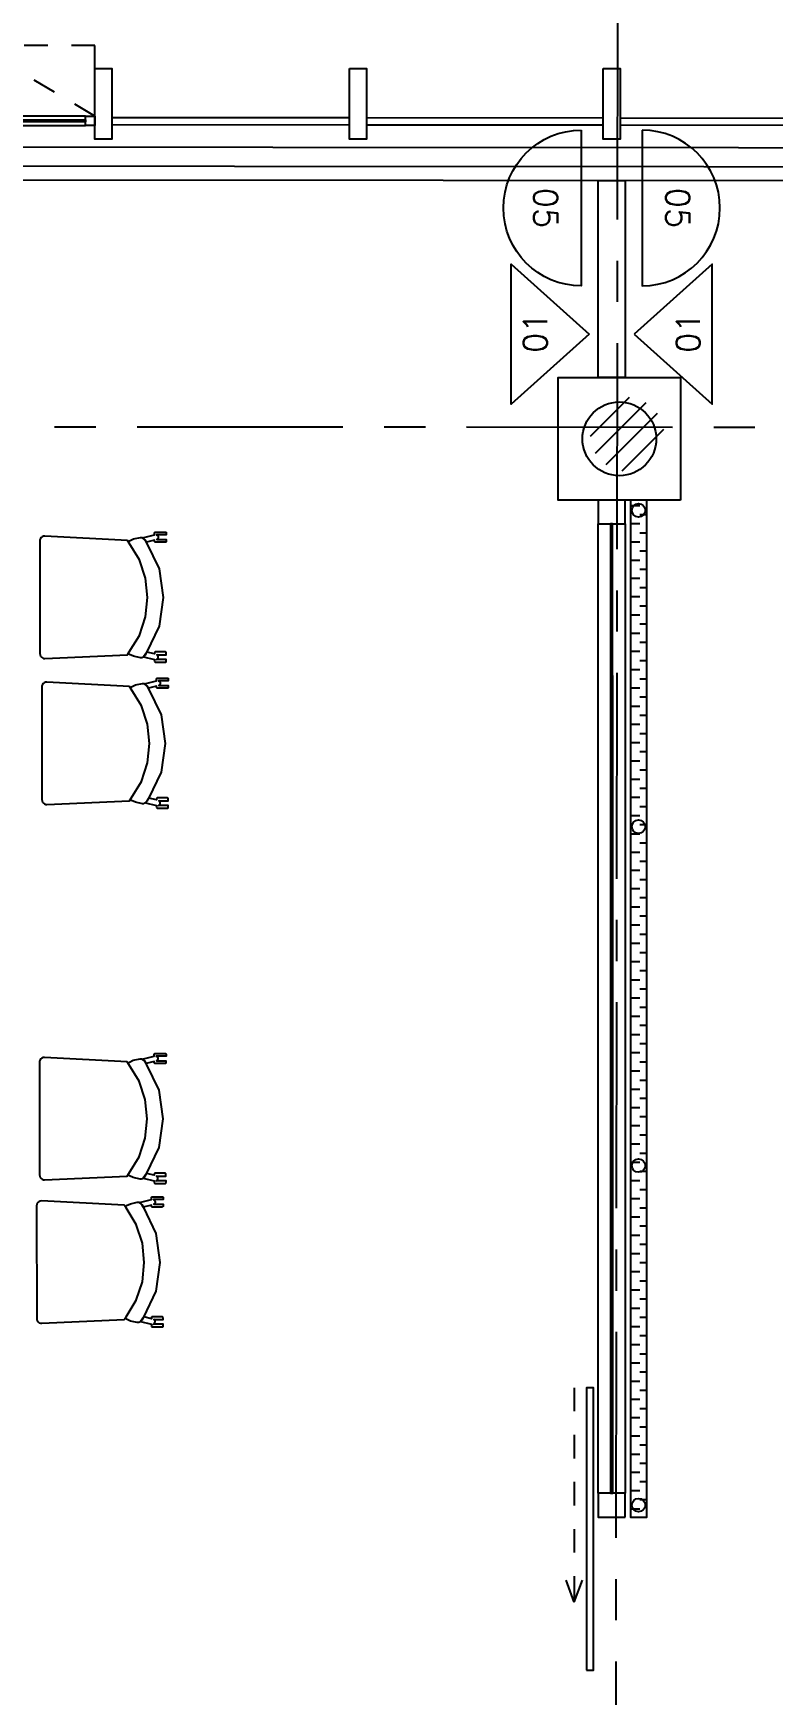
# Model space of a CAD drawing. Extents: x -4 to 325, y -1 to 181.
# Drawn here: x 24.9 to 28.04, y 30.25 to 37.31 of the extents above; entities that cross this region are included whole.
import ezdxf
from ezdxf.enums import TextEntityAlignment as Align

# ---------------------------------------------------------------- set-up
doc = ezdxf.new("R2010")
doc.units = 0
doc.header["$LTSCALE"] = 0.7
doc.header["$MEASUREMENT"] = 0
for name, pattern in [('REC4_A1-00_PLANTA GENERAL$0$X-PP$0$AXA-PP-PB$0$AXA-PP-PB$0$DEMO', [0.2, 0.1, -0.1]), ('REC4_A1-00_PLANTA GENERAL$1$X-BB$0$CENTER', [2, 1.25, -0.25, 0.25, -0.25]), ('REC4_A1-00_PLANTA GENERAL$1$X-BB$0$HIDDEN2', [0.1875, 0.125, -0.0625]), ('X-BB$0$HIDDEN2', [0.1875, 0.125, -0.0625])]:
    doc.linetypes.add(name, pattern=pattern)
doc.layers.get('0').update_dxf_attribs({"linetype": 'CONTINUOUS'})
for name, color, linetype in [('REC4_A1-00_PLANTA GENERAL$0$PP$0$I-FLOR-RAIS', 253, 'CONTINUOUS'), ('REC4_A1-00_PLANTA GENERAL$1$ACABADO INTERIOR', 4, 'CONTINUOUS'), ('REC4_A1-00_PLANTA GENERAL$1$BB$0$A-COLS', 251, 'CONTINUOUS'), ('REC4_A1-00_PLANTA GENERAL$1$BB$0$A-GLAZ', 251, 'CONTINUOUS'), ('REC4_A1-00_PLANTA GENERAL$1$BB$0$A-GRID', 251, 'REC4_A1-00_PLANTA GENERAL$1$X-BB$0$CENTER'), ('REC4_A1-00_PLANTA GENERAL$1$FN$0$I-FURN-FREE', 1, 'CONTINUOUS'), ('REC4_A1-00_PLANTA GENERAL$1$LAMBRINES', 3, 'CONTINUOUS'), ('REC4_A1-00_PLANTA GENERAL$1$PP$0$I-CANCELERIA', 253, 'CONTINUOUS'), ('REC4_A1-00_PLANTA GENERAL$1$PP$0$I-FLOR-CASE', 253, 'CONTINUOUS'), ('REC4_A1-00_PLANTA GENERAL$1$PP$0$I-FLOR-DIMS', 1, 'CONTINUOUS'), ('REC4_A1-00_PLANTA GENERAL$1$PP$0$I-GLAZ', 253, 'CONTINUOUS')]:
    doc.layers.add(name, color=color, linetype=linetype)
doc.styles.add('REC4_A1-00_PLANTA GENERAL$0$X-FN$0$ARIAL', font='arial.ttf')
doc.styles.add('ROMANS', font='romans.shx', dxfattribs={"width": 0.75})

# ---------------------------------------------------------------- blocks, each defined once
blk = doc.blocks.new('REC4_A1-00_PLANTA GENERAL', base_point=(3911.2412, -3265.1096))
at = {"layer": 'REC4_A1-00_PLANTA GENERAL$0$PP$0$I-FLOR-RAIS'}
h = blk.add_hatch(dxfattribs=at)
h.set_pattern_fill('DASH', color=256, scale=0.31)
h.set_pattern_definition([(0, (-0.032593, 0), (0.03875, 0.03875), [0.03875, -0.03875])])
h.paths.add_polyline_path([(27.5065, 35.8437), (27.437, 35.8438), (27.4371, 35.8438), (27.5066, 35.8438)])
h.paths.add_polyline_path([(27.5085, 35.324), (27.4391, 35.324), (27.4391, 31.0031), (27.5085, 31.0031)])
at = {"layer": 'REC4_A1-00_PLANTA GENERAL$1$BB$0$A-GRID'}
h = blk.add_hatch(dxfattribs=at)
h.set_pattern_fill('ANSI31', color=8, scale=0.53)
h.set_pattern_definition([(45, (0.03352, 0.020166), (-0.046845824, 0.046845824), [])])
h.paths.add_polyline_path([(1.5678, 35.8547), (1.2166, 35.8547), (1.2166, 35.4908), (1.5678, 35.4908)])
h.paths.add_polyline_path([(8.0551, 35.8047), (7.7553, 35.8047), (7.7553, 35.5143), (8.0551, 35.5143)])
h.paths.add_polyline_path([(14.5753, 35.809), (14.2754, 35.809), (14.2754, 35.5187), (14.5753, 35.5187)])
h.paths.add_polyline_path([(21.0466, 35.804), (20.7468, 35.804), (20.7468, 35.5137), (21.0466, 35.5137)])
edge = h.paths.add_edge_path()
edge.add_arc((27.4259, 35.604), 0.1568, 0, 360)
h.paths.add_polyline_path([(34.1147, 35.7939), (33.8148, 35.7939), (33.8148, 35.5036), (34.1147, 35.5036)])
h.paths.add_polyline_path([(40.5576, 35.789), (40.2578, 35.789), (40.2578, 35.4986), (40.5576, 35.4986)])
edge = h.paths.add_edge_path()
edge.add_arc((46.9701, 35.6385), 0.2128, 0, 360)
edge = h.paths.add_edge_path()
edge.add_arc((33.9335, 29.5702), 0.1716, 0, 360)
h.paths.add_polyline_path([(1.5768, 29.8317), (1.2256, 29.8317), (1.2256, 29.4678), (1.5768, 29.4678)])
h.paths.add_polyline_path([(8.0508, 29.7868), (7.75, 29.7868), (7.75, 29.4871), (8.0508, 29.4871)])
h.paths.add_polyline_path([(14.3851, 29.7988), (14.2624, 29.7988), (14.2624, 29.4991), (14.3821, 29.4991)])
h.paths.add_polyline_path([(14.5632, 29.7988), (14.3851, 29.7988), (14.3821, 29.4991), (14.5632, 29.4991)])
h.paths.add_polyline_path([(21.1221, 29.5527), (20.7989, 29.5517), (20.7989, 29.3933), (21.1221, 29.3933)])
h.paths.add_polyline_path([(21.1221, 29.8224), (21.0453, 29.8224), (20.7989, 29.8217), (20.7989, 29.5517), (21.1221, 29.5527)])
h.paths.add_polyline_path([(27.542, 29.7729), (27.2913, 29.7729), (27.2913, 29.5231), (27.542, 29.5231)])
h.paths.add_polyline_path([(40.5264, 29.7716), (40.2757, 29.7716), (40.2757, 29.5218), (40.5264, 29.5218)])
h.paths.add_polyline_path([(47.0764, 29.8019), (46.7664, 29.8019), (46.7664, 29.4919), (47.0764, 29.4919)])
h.paths.add_polyline_path([(1.565, 23.8478), (1.2138, 23.8478), (1.2138, 23.4839), (1.565, 23.4839)])
h.paths.add_polyline_path([(7.9956, 23.8084), (7.6948, 23.8084), (7.6948, 23.5086), (7.9956, 23.5086)])
h.paths.add_polyline_path([(14.5958, 23.8058), (14.2249, 23.8067), (14.2249, 23.507), (14.5929, 23.5061)])
h.paths.add_polyline_path([(14.5258, 23.8058), (14.5958, 23.8058), (14.5929, 23.5061), (14.5258, 23.5061)], flags=16)
h.paths.add_polyline_path([(27.5327, 23.7392), (27.282, 23.7392), (27.282, 23.4894), (27.5327, 23.4894)])
edge = h.paths.add_edge_path()
edge.add_arc((33.9155, 23.6003), 0.1566, 0, 360)
h.paths.add_polyline_path([(40.5198, 23.6763), (40.2691, 23.6763), (40.2691, 23.4631), (40.5198, 23.4631)])
h.paths.add_polyline_path([(40.5198, 23.7129), (40.269, 23.7129), (40.269, 23.6763), (40.5198, 23.6763)])
h.paths.add_polyline_path([(47.0605, 23.6763), (46.8098, 23.6763), (46.8098, 23.4498), (47.0605, 23.4498)])
h.paths.add_polyline_path([(47.0605, 23.6997), (46.8098, 23.6997), (46.8098, 23.6763), (47.0605, 23.6763)])
h.paths.add_polyline_path([(1.5458, 17.8473), (1.1946, 17.8473), (1.1946, 17.4834), (1.5458, 17.4834)])
h.paths.add_polyline_path([(8.0633, 17.8071), (7.7625, 17.8071), (7.7625, 17.5074), (8.0633, 17.5074)])
h.paths.add_polyline_path([(14.4343, 17.7919), (14.3217, 17.7919), (14.3217, 17.4921), (14.4285, 17.4921)])
h.paths.add_polyline_path([(14.6226, 17.7919), (14.4343, 17.7919), (14.4285, 17.4921), (14.6226, 17.4921)])
h.paths.add_polyline_path([(27.5235, 17.756), (27.2727, 17.756), (27.2727, 17.5062), (27.5235, 17.5062)])
edge = h.paths.add_edge_path()
edge.add_arc((33.905, 17.5767), 0.1574, 0, 360)
h.paths.add_polyline_path([(40.5132, 17.7384), (40.3113, 17.7384), (40.3113, 17.5259), (40.5132, 17.5259)])
h.paths.add_polyline_path([(40.3113, 17.7384), (40.2625, 17.7384), (40.2625, 17.4886), (40.5132, 17.4886), (40.5132, 17.5259), (40.3113, 17.5259)])
h.paths.add_polyline_path([(47.0683, 17.7542), (46.7674, 17.7542), (46.7674, 17.5259), (47.0683, 17.5259)])
h.paths.add_polyline_path([(47.0683, 17.5259), (46.7674, 17.5259), (46.7674, 17.4544), (47.0683, 17.4544)])
h.paths.add_polyline_path([(1.5739, 11.86), (1.2227, 11.86), (1.2227, 11.4962), (1.5739, 11.4962)])
h.paths.add_polyline_path([(8.0659, 11.8138), (7.765, 11.8138), (7.765, 11.514), (8.0659, 11.514)])
h.paths.add_polyline_path([(14.5258, 11.7988), (14.2249, 11.7988), (14.2249, 11.499), (14.5258, 11.499)])
h.paths.add_polyline_path([(21.0742, 11.6829), (20.7512, 11.6844), (20.7512, 11.4144), (21.0742, 11.4144)])
h.paths.add_polyline_path([(21.0742, 11.7656), (20.7512, 11.7656), (20.7512, 11.6844), (21.0742, 11.6829)])
h.paths.add_polyline_path([(27.5142, 11.7439), (27.2635, 11.7439), (27.2635, 11.4941), (27.5142, 11.4941)])
edge = h.paths.add_edge_path()
edge.add_arc((33.8803, 11.59), 0.1553, 0, 360)
h.paths.add_polyline_path([(40.5065, 11.7154), (40.2558, 11.7154), (40.2558, 11.464), (40.5065, 11.464)])
h.paths.add_polyline_path([(47.0258, 11.6987), (46.775, 11.6987), (46.775, 11.4489), (47.0258, 11.4489)])
h.paths.add_polyline_path([(1.5513, 5.8383), (1.2001, 5.8383), (1.2001, 5.4744), (1.5513, 5.4744)])
h.paths.add_polyline_path([(8.0395, 5.7813), (7.7676, 5.7813), (7.7676, 5.4815), (8.0395, 5.4815)])
h.paths.add_polyline_path([(8.0685, 5.7813), (8.0395, 5.7813), (8.0395, 5.4815), (8.0685, 5.4815)])
h.paths.add_polyline_path([(14.5132, 5.7555), (14.2123, 5.7555), (14.2123, 5.4558), (14.5132, 5.4558)])
h.paths.add_polyline_path([(21.0084, 5.7048), (20.7577, 5.7048), (20.7577, 5.455), (21.0084, 5.455)])
h.paths.add_polyline_path([(27.5299, 5.7035), (27.229, 5.7035), (27.229, 5.4037), (27.5299, 5.4037)])
h.paths.add_polyline_path([(34.0162, 5.6528), (33.7655, 5.6528), (33.7655, 5.403), (34.0162, 5.403)])
h.paths.add_polyline_path([(40.4672, 5.6155), (40.2072, 5.6155), (40.2072, 5.3555), (40.4672, 5.3555)])
edge = h.paths.add_edge_path()
edge.add_arc((46.8827, 5.476), 0.1877, 0, 360)
at = {"layer": 'REC4_A1-00_PLANTA GENERAL$0$PP$0$I-FLOR-RAIS', "linetype": 'REC4_A1-00_PLANTA GENERAL$0$X-PP$0$AXA-PP-PB$0$AXA-PP-PB$0$DEMO'}
for points in [[(27.2001, 31.5527), (27.2001, 30.6422), (27.2416, 30.751)], [(27.2001, 30.6422), (27.1615, 30.7481)]]:
    blk.add_lwpolyline(points, dxfattribs=at)
at = {"layer": 'REC4_A1-00_PLANTA GENERAL$1$ACABADO INTERIOR'}
blk.add_lwpolyline([(9.8095, 36.753), (47.6859, 36.7267)], dxfattribs=at)
at = {"layer": 'REC4_A1-00_PLANTA GENERAL$1$BB$0$A-COLS'}
for points in [[(25.1644, 37.157), (25.236, 37.157), (25.236, 36.8575), (25.1644, 36.8575)], [(26.2464, 37.157), (26.318, 37.157), (26.318, 36.8575), (26.2464, 36.8575)], [(27.3241, 37.157), (27.3957, 37.157), (27.3957, 36.8575), (27.3241, 36.8575)]]:
    blk.add_lwpolyline(points, close=True, dxfattribs=at)
blk.add_circle((27.3923, 35.5839), 0.1568, dxfattribs=at)
at = {"layer": 'REC4_A1-00_PLANTA GENERAL$1$BB$0$A-GLAZ'}
for points in [[(25.236, 36.9494), (26.2464, 36.9484)], [(25.236, 36.9194), (26.2464, 36.9184)], [(26.318, 36.9483), (27.3241, 36.9474)], [(26.318, 36.9183), (27.3241, 36.9174)], [(27.3957, 36.9473), (28.4025, 36.9463)], [(27.3957, 36.9173), (28.4025, 36.9163)], [(10.0989, 36.834), (45.6974, 36.8093)]]:
    blk.add_lwpolyline(points, dxfattribs=at)
at = {"layer": 'REC4_A1-00_PLANTA GENERAL$1$BB$0$A-GRID'}
for points in [[(27.3476, -1.2847), (27.3913, 43.0092)], [(-2.6568, 35.6526), (52.8043, 35.6183)]]:
    blk.add_lwpolyline(points, dxfattribs=at)
at = {"layer": 'REC4_A1-00_PLANTA GENERAL$1$FN$0$I-FURN-FREE'}
for points in [[(25.3024, 35.1523), (24.9513, 35.1705), (24.9458, 35.17), (24.9407, 35.1681), (24.9362, 35.1649), (24.9328, 35.1606), (24.9306, 35.1555), (24.9299, 35.1501), (24.9299, 35.1356), (24.9306, 34.6715), (24.9312, 34.666), (24.9334, 34.6609), (24.9368, 34.6565), (24.9413, 34.6532), (24.9466, 34.6512), (24.9521, 34.6507), (25.3025, 34.6666), (25.3103, 34.6784), (25.3531, 34.749), (25.3792, 34.8273), (25.3875, 34.9094), (25.3792, 34.9916), (25.3531, 35.0699), (25.3103, 35.1405), (25.3025, 35.1523)], [(25.3111, 34.5321), (24.96, 34.5503), (24.9545, 34.5498), (24.9493, 34.5479), (24.9449, 34.5447), (24.9414, 34.5404), (24.9392, 34.5353), (24.9385, 34.5298), (24.9385, 34.5154), (24.9392, 34.0513), (24.9399, 34.0458), (24.942, 34.0406), (24.9455, 34.0362), (24.95, 34.0329), (24.9552, 34.031), (24.9608, 34.0305), (25.3112, 34.0464), (25.3189, 34.0581), (25.3617, 34.1287), (25.3879, 34.2071), (25.3961, 34.2892), (25.3879, 34.3714), (25.3617, 34.4497), (25.3189, 34.5203), (25.3112, 34.5321)], [(25.3724, 34.0337), (25.3664, 34.0337), (25.337, 34.04), (25.3205, 34.0476), (25.3191, 34.0489), (25.318, 34.0506), (25.3175, 34.0525), (25.3174, 34.0545), (25.3179, 34.0564), (25.3189, 34.0581), (25.3617, 34.1287), (25.3879, 34.2071), (25.3961, 34.2892), (25.3879, 34.3714), (25.3617, 34.4497), (25.3189, 34.5203), (25.3179, 34.522), (25.3174, 34.5239), (25.3175, 34.5259), (25.318, 34.5278), (25.3191, 34.5295), (25.3205, 34.5309), (25.337, 34.5384), (25.3664, 34.5447), (25.3724, 34.5447), (25.3796, 34.5404), (25.3856, 34.5344), (25.3927, 34.5224), (25.4457, 34.4112), (25.4627, 34.2892), (25.4457, 34.1672), (25.3927, 34.056), (25.3856, 34.044), (25.3724, 34.0337)], [(25.3799, 34.0382), (25.4265, 34.0265), (25.4265, 34.0187), (25.4267, 34.0177), (25.4271, 34.0168), (25.4277, 34.016), (25.4285, 34.0154), (25.4294, 34.015), (25.4304, 34.0148), (25.4723, 34.0148), (25.4733, 34.015), (25.4743, 34.0154), (25.475, 34.016), (25.4757, 34.0168), (25.476, 34.0177), (25.4762, 34.0187), (25.4762, 34.0266), (25.4351, 34.0266), (25.4378, 34.0282), (25.4399, 34.0304), (25.4414, 34.0331), (25.442, 34.0362), (25.4418, 34.0392), (25.4408, 34.0421), (25.439, 34.0447), (25.4365, 34.0466), (25.4761, 34.0466), (25.4761, 34.0545), (25.476, 34.0555), (25.4756, 34.0564), (25.475, 34.0572), (25.4742, 34.0578), (25.4733, 34.0582), (25.4723, 34.0583), (25.4303, 34.0583), (25.4293, 34.0582), (25.4284, 34.0578), (25.4276, 34.0572), (25.427, 34.0564), (25.4266, 34.0555), (25.4265, 34.0545), (25.4265, 34.0497), (25.3939, 34.0579)], [(25.3625, 32.4393), (25.3566, 32.4393), (25.3271, 32.4456), (25.3107, 32.4531), (25.3093, 32.4545), (25.3082, 32.4562), (25.3076, 32.4581), (25.3076, 32.4601), (25.3081, 32.462), (25.3091, 32.4637), (25.3519, 32.5343), (25.3781, 32.6126), (25.3863, 32.6948), (25.3781, 32.777), (25.3519, 32.8553), (25.3091, 32.9259), (25.3081, 32.9276), (25.3076, 32.9295), (25.3076, 32.9315), (25.3082, 32.9334), (25.3093, 32.9351), (25.3107, 32.9365), (25.3271, 32.944), (25.3566, 32.9503), (25.3625, 32.9503), (25.3698, 32.946), (25.3758, 32.94), (25.3828, 32.928), (25.4359, 32.8168), (25.4529, 32.6948), (25.4359, 32.5728), (25.3828, 32.4616), (25.3758, 32.4496), (25.3625, 32.4393)], [(25.3504, 31.8299), (25.3444, 31.8299), (25.3149, 31.8363), (25.2985, 31.8438), (25.2971, 31.8451), (25.296, 31.8468), (25.2955, 31.8487), (25.2954, 31.8507), (25.2959, 31.8527), (25.2969, 31.8544), (25.3397, 31.925), (25.3659, 32.0033), (25.3741, 32.0855), (25.3659, 32.1676), (25.3397, 32.2459), (25.2969, 32.3166), (25.2959, 32.3183), (25.2954, 32.3202), (25.2955, 32.3222), (25.296, 32.3241), (25.2971, 32.3258), (25.2985, 32.3271), (25.3149, 32.3346), (25.3444, 32.341), (25.3504, 32.341), (25.3576, 32.3366), (25.3636, 32.3307), (25.3706, 32.3187), (25.4237, 32.2075), (25.4407, 32.0855), (25.4237, 31.9635), (25.3706, 31.8523), (25.3636, 31.8402), (25.3504, 31.8299)]]:
    blk.add_lwpolyline(points, dxfattribs=at)
for points in [[(25.3637, 34.6539), (25.3578, 34.6539), (25.3283, 34.6603), (25.3119, 34.6678), (25.3104, 34.6691), (25.3094, 34.6708), (25.3088, 34.6727), (25.3088, 34.6747), (25.3093, 34.6766), (25.3103, 34.6784), (25.3531, 34.749), (25.3792, 34.8273), (25.3875, 34.9094), (25.3792, 34.9916), (25.3531, 35.0699), (25.3103, 35.1405), (25.3093, 35.1423), (25.3088, 35.1442), (25.3088, 35.1462), (25.3094, 35.1481), (25.3104, 35.1498), (25.3119, 35.1511), (25.3283, 35.1586), (25.3578, 35.165), (25.3637, 35.165), (25.371, 35.1606), (25.377, 35.1547), (25.384, 35.1427), (25.437, 35.0315), (25.4541, 34.9094), (25.437, 34.7874), (25.384, 34.6762), (25.377, 34.6642), (25.3637, 34.6539)], [(25.4637, 35.1881), (25.4647, 35.188), (25.4656, 35.1876), (25.4664, 35.187), (25.467, 35.1862), (25.4674, 35.1852), (25.4675, 35.1843), (25.4675, 35.1763), (25.4265, 35.1763), (25.4291, 35.1748), (25.4313, 35.1725), (25.4327, 35.1698), (25.4334, 35.1668), (25.4332, 35.1637), (25.4321, 35.1608), (25.4303, 35.1583), (25.4279, 35.1563), (25.4675, 35.1563), (25.4675, 35.1484), (25.4674, 35.1475), (25.467, 35.1465), (25.4664, 35.1457), (25.4656, 35.1451), (25.4646, 35.1447), (25.4637, 35.1446), (25.4217, 35.1446), (25.4207, 35.1447), (25.4198, 35.1451), (25.419, 35.1457), (25.4184, 35.1465), (25.418, 35.1475), (25.4179, 35.1484), (25.4179, 35.1532), (25.3829, 35.1445), (25.377, 35.1547), (25.3666, 35.1635), (25.4179, 35.1764), (25.4179, 35.1843), (25.418, 35.1852), (25.4184, 35.1862), (25.419, 35.187), (25.4198, 35.1876), (25.4207, 35.188), (25.4217, 35.1881), (25.4637, 35.1881)], [(25.3712, 34.6585), (25.4179, 34.6468), (25.4179, 34.6389), (25.418, 34.6379), (25.4184, 34.637), (25.419, 34.6362), (25.4198, 34.6356), (25.4207, 34.6352), (25.4217, 34.6351), (25.4637, 34.6351), (25.4647, 34.6352), (25.4656, 34.6356), (25.4664, 34.6362), (25.467, 34.637), (25.4674, 34.6379), (25.4675, 34.6389), (25.4675, 34.6469), (25.4265, 34.6469), (25.4291, 34.6484), (25.4313, 34.6506), (25.4327, 34.6534), (25.4334, 34.6564), (25.4332, 34.6595), (25.4321, 34.6624), (25.4303, 34.6649), (25.4279, 34.6668), (25.4675, 34.6668), (25.4675, 34.6747), (25.4674, 34.6757), (25.467, 34.6766), (25.4664, 34.6774), (25.4656, 34.678), (25.4646, 34.6784), (25.4637, 34.6785), (25.4217, 34.6785), (25.4207, 34.6784), (25.4198, 34.678), (25.419, 34.6774), (25.4184, 34.6766), (25.418, 34.6757), (25.4179, 34.6747), (25.4179, 34.6699), (25.3853, 34.6781)], [(25.4723, 34.5678), (25.4733, 34.5677), (25.4743, 34.5673), (25.475, 34.5667), (25.4757, 34.5659), (25.476, 34.565), (25.4762, 34.564), (25.4762, 34.5561), (25.4351, 34.5561), (25.4378, 34.5545), (25.4399, 34.5523), (25.4414, 34.5496), (25.442, 34.5465), (25.4418, 34.5434), (25.4408, 34.5405), (25.439, 34.538), (25.4365, 34.5361), (25.4761, 34.5361), (25.4761, 34.5282), (25.476, 34.5272), (25.4756, 34.5263), (25.475, 34.5255), (25.4742, 34.5249), (25.4733, 34.5245), (25.4723, 34.5244), (25.4303, 34.5244), (25.4293, 34.5245), (25.4284, 34.5249), (25.4276, 34.5255), (25.427, 34.5263), (25.4266, 34.5272), (25.4265, 34.5282), (25.4265, 34.533), (25.3916, 34.5242), (25.3856, 34.5344), (25.3752, 34.5433), (25.4265, 34.5561), (25.4265, 34.564), (25.4267, 34.565), (25.4271, 34.5659), (25.4277, 34.5667), (25.4285, 34.5673), (25.4294, 34.5677), (25.4304, 34.5678), (25.4723, 34.5678)], [(25.4625, 32.9734), (25.4635, 32.9733), (25.4644, 32.9729), (25.4652, 32.9723), (25.4658, 32.9715), (25.4662, 32.9706), (25.4664, 32.9696), (25.4664, 32.9617), (25.4253, 32.9617), (25.428, 32.9601), (25.4301, 32.9579), (25.4316, 32.9551), (25.4322, 32.9521), (25.432, 32.949), (25.4309, 32.9461), (25.4291, 32.9436), (25.4267, 32.9417), (25.4663, 32.9417), (25.4663, 32.9338), (25.4662, 32.9328), (25.4658, 32.9319), (25.4652, 32.9311), (25.4644, 32.9305), (25.4635, 32.9301), (25.4625, 32.93), (25.4205, 32.93), (25.4195, 32.9301), (25.4186, 32.9305), (25.4178, 32.9311), (25.4172, 32.9319), (25.4168, 32.9328), (25.4167, 32.9338), (25.4167, 32.9386), (25.3818, 32.9298), (25.3758, 32.94), (25.3654, 32.9489), (25.4167, 32.9617), (25.4167, 32.9696), (25.4169, 32.9706), (25.4172, 32.9715), (25.4179, 32.9723), (25.4186, 32.9729), (25.4196, 32.9733), (25.4206, 32.9734), (25.4625, 32.9734)], [(25.3012, 32.9377), (24.9501, 32.9558), (24.9447, 32.9554), (24.9395, 32.9535), (24.935, 32.9502), (24.9316, 32.9459), (24.9294, 32.9409), (24.9287, 32.9354), (24.9287, 32.921), (24.9294, 32.4569), (24.9301, 32.4514), (24.9322, 32.4462), (24.9357, 32.4418), (24.9402, 32.4385), (24.9454, 32.4365), (24.9509, 32.436), (25.3013, 32.452), (25.3091, 32.4637), (25.3519, 32.5343), (25.3781, 32.6126), (25.3863, 32.6948), (25.3781, 32.777), (25.3519, 32.8553), (25.3091, 32.9259), (25.3013, 32.9376)], [(25.37, 32.4438), (25.4167, 32.4321), (25.4167, 32.4243), (25.4169, 32.4233), (25.4172, 32.4223), (25.4179, 32.4215), (25.4186, 32.4209), (25.4196, 32.4206), (25.4206, 32.4204), (25.4625, 32.4204), (25.4635, 32.4206), (25.4644, 32.4209), (25.4652, 32.4215), (25.4658, 32.4223), (25.4662, 32.4233), (25.4664, 32.4243), (25.4664, 32.4322), (25.4253, 32.4322), (25.428, 32.4338), (25.4301, 32.436), (25.4316, 32.4387), (25.4322, 32.4417), (25.432, 32.4448), (25.4309, 32.4477), (25.4291, 32.4502), (25.4267, 32.4522), (25.4663, 32.4522), (25.4663, 32.4601), (25.4662, 32.4611), (25.4658, 32.462), (25.4652, 32.4628), (25.4644, 32.4634), (25.4635, 32.4638), (25.4625, 32.4639), (25.4205, 32.4639), (25.4195, 32.4638), (25.4186, 32.4634), (25.4178, 32.4628), (25.4172, 32.462), (25.4168, 32.4611), (25.4167, 32.4601), (25.4167, 32.4553), (25.3841, 32.4634)], [(25.289, 32.3283), (24.938, 32.3465), (24.9325, 32.346), (24.9273, 32.3441), (24.9228, 32.3409), (24.9194, 32.3366), (24.9172, 32.3316), (24.9165, 32.3261), (24.9165, 32.3116), (24.9172, 31.8476), (24.9179, 31.842), (24.92, 31.8369), (24.9235, 31.8325), (24.928, 31.8292), (24.9332, 31.8272), (24.9388, 31.8267), (25.2891, 31.8426), (25.2969, 31.8544), (25.3397, 31.925), (25.3659, 32.0033), (25.3741, 32.0855), (25.3659, 32.1676), (25.3397, 32.2459), (25.2969, 32.3166), (25.2891, 32.3283)], [(25.4503, 32.3641), (25.4513, 32.364), (25.4523, 32.3636), (25.453, 32.363), (25.4537, 32.3622), (25.454, 32.3613), (25.4542, 32.3603), (25.4542, 32.3523), (25.4131, 32.3523), (25.4158, 32.3508), (25.4179, 32.3485), (25.4194, 32.3458), (25.42, 32.3428), (25.4198, 32.3397), (25.4188, 32.3368), (25.417, 32.3343), (25.4145, 32.3324), (25.4541, 32.3324), (25.4541, 32.3245), (25.454, 32.3235), (25.4536, 32.3225), (25.453, 32.3217), (25.4522, 32.3211), (25.4513, 32.3208), (25.4503, 32.3206), (25.4083, 32.3206), (25.4073, 32.3208), (25.4064, 32.3211), (25.4056, 32.3217), (25.405, 32.3225), (25.4046, 32.3235), (25.4045, 32.3245), (25.4045, 32.3292), (25.3696, 32.3205), (25.3636, 32.3307), (25.3532, 32.3395), (25.4045, 32.3524), (25.4045, 32.3603), (25.4047, 32.3613), (25.4051, 32.3622), (25.4057, 32.363), (25.4065, 32.3636), (25.4074, 32.364), (25.4084, 32.3641), (25.4503, 32.3641)], [(25.3578, 31.8345), (25.4045, 31.8228), (25.4045, 31.8149), (25.4047, 31.8139), (25.4051, 31.813), (25.4057, 31.8122), (25.4065, 31.8116), (25.4074, 31.8112), (25.4084, 31.8111), (25.4503, 31.8111), (25.4513, 31.8112), (25.4523, 31.8116), (25.453, 31.8122), (25.4537, 31.813), (25.454, 31.8139), (25.4542, 31.8149), (25.4542, 31.8229), (25.4131, 31.8229), (25.4158, 31.8244), (25.4179, 31.8267), (25.4194, 31.8294), (25.42, 31.8324), (25.4198, 31.8355), (25.4188, 31.8384), (25.417, 31.8409), (25.4145, 31.8428), (25.4541, 31.8428), (25.4541, 31.8507), (25.454, 31.8517), (25.4536, 31.8526), (25.453, 31.8534), (25.4522, 31.854), (25.4513, 31.8544), (25.4503, 31.8546), (25.4083, 31.8546), (25.4073, 31.8544), (25.4064, 31.854), (25.4056, 31.8534), (25.405, 31.8526), (25.4046, 31.8517), (25.4045, 31.8507), (25.4045, 31.8459), (25.3719, 31.8541)]]:
    blk.add_lwpolyline(points, close=True, dxfattribs=at)
for centre in [(25.3154, 34.72), (25.324, 34.0998), (25.3142, 32.5054), (25.302, 31.8961)]:
    blk.add_arc(centre, 0.0831, 312.19491, 317.8072, dxfattribs=at)
at = {"layer": 'REC4_A1-00_PLANTA GENERAL$1$LAMBRINES'}
blk.add_lwpolyline([(47.686, 36.6742), (9.8098, 36.6863)], dxfattribs=at)
blk.add_lwpolyline([(27.6527, 35.324), (27.132, 35.324), (27.132, 35.8438), (27.6527, 35.8438)], close=True, dxfattribs=at)
at = {"layer": 'REC4_A1-00_PLANTA GENERAL$1$PP$0$I-CANCELERIA'}
for points in [[(24.1935, 36.9145), (25.1244, 36.9145), (25.1244, 36.9545), (24.1935, 36.9545)], [(25.1244, 36.9545), (25.1644, 36.9545), (25.1644, 36.9145), (25.1244, 36.9145)], [(27.4171, 36.6807), (27.4169, 35.8438), (27.3026, 35.8438), (27.3028, 36.6807)], [(27.4169, 35.2224), (27.4169, 35.324), (27.3026, 35.324), (27.3026, 35.2224)], [(27.4169, 35.2224), (27.4168, 31.1048), (27.3025, 31.1048), (27.3026, 35.2224)], [(27.4168, 31.0032), (27.4168, 31.1048), (27.3025, 31.1048), (27.3025, 31.0032)]]:
    blk.add_lwpolyline(points, close=True, dxfattribs=at)
at = {"layer": 'REC4_A1-00_PLANTA GENERAL$1$PP$0$I-FLOR-CASE'}
blk.add_lwpolyline([(27.4391, 35.324), (27.4391, 31.0031), (27.5085, 31.0031), (27.5085, 35.324)], close=True, dxfattribs=at)
for centre in [(27.4739, 35.28), (27.4739, 33.9365), (27.4739, 32.4965), (27.4738, 31.0542)]:
    blk.add_circle(centre, 0.0285, dxfattribs=at)
at = {"layer": 'REC4_A1-00_PLANTA GENERAL$1$PP$0$I-FLOR-DIMS', "linetype": 'REC4_A1-00_PLANTA GENERAL$1$X-BB$0$HIDDEN2'}
blk.add_line((25.1644, 36.9545), (24.6589, 37.2545), dxfattribs=at)
blk.add_lwpolyline([(25.1644, 36.9545), (25.1644, 37.2545), (24.1535, 37.2545), (24.1535, 36.9545)], dxfattribs=at)
at = {"layer": 'REC4_A1-00_PLANTA GENERAL$1$PP$0$I-GLAZ'}
for points in [[(25.1244, 36.939), (25.1244, 36.93), (24.1935, 36.93), (24.1935, 36.939)], [(27.3553, 33.9362), (27.3643, 33.9362), (27.3637, 35.2224), (27.3547, 35.2224)], [(27.3553, 32.4962), (27.3643, 32.4962), (27.3643, 33.9362), (27.3553, 33.9362)], [(27.3551, 31.1048), (27.3641, 31.1048), (27.3643, 32.4962), (27.3553, 32.4962)], [(27.2525, 30.3527), (27.2825, 30.3527), (27.2825, 31.5527), (27.2525, 31.5527)]]:
    blk.add_lwpolyline(points, close=True, dxfattribs=at)
at = {"layer": 'REC4_A1-00_PLANTA GENERAL$1$FN$0$I-FURN-FREE', "style": 'REC4_A1-00_PLANTA GENERAL$0$X-FN$0$ARIAL', "text_generation_flag": 4}
for tag, p, height in [('ITEXT', (44.0612, 35.3807), 0.0358), ('CAPQT', (44.1235, 34.7232), 0.00704), ('CAPMC', (44.1235, 34.7232), 0.00704), ('CAPMG', (44.1235, 34.7232), 0.00704), ('STYLE', (44.1235, 34.7232), 0.0572), ('STYLE', (44.1235, 34.7232), 0.0572), ('CAPPN', (44.1235, 34.7232), 0.0715), ('L3', (44.1235, 34.7232), 0.0715), ('L1', (44.1235, 34.7232), 0.0715), ('L2', (44.1235, 34.7232), 0.0715)]:
    blk.add_attdef(tag, p, '', height=height, dxfattribs=at)
for tag, p, height, rotation in [('ITEXT', (42.9913, 35.0599), 0.0358, 30), ('ITEXT', (45.1482, 35.1235), 0.0358, 330), ('CAPPN', (43.374, 34.5216), 0.0715, 30), ('STYLE', (43.374, 34.5216), 0.0572, 30), ('STYLE', (43.374, 34.5216), 0.0572, 30), ('CAPMG', (43.374, 34.5216), 0.00704, 30), ('CAPMC', (43.374, 34.5216), 0.00704, 30), ('CAPQT', (43.374, 34.5216), 0.00704, 30), ('L1', (43.374, 34.5216), 0.0715, 30), ('L2', (43.374, 34.5216), 0.0715, 30), ('L3', (43.374, 34.5216), 0.0715, 30), ('L1', (44.8734, 34.523), 0.0715, 330), ('L3', (44.8734, 34.523), 0.0715, 330), ('L2', (44.8734, 34.523), 0.0715, 330), ('STYLE', (44.8734, 34.523), 0.0572, 330), ('STYLE', (44.8734, 34.523), 0.0572, 330), ('CAPMC', (44.8734, 34.523), 0.00704, 330), ('CAPMG', (44.8734, 34.523), 0.00704, 330), ('CAPQT', (44.8734, 34.523), 0.00704, 330), ('CAPPN', (44.8734, 34.523), 0.0715, 330), ('ITEXT', (42.2251, 34.2472), 0.0358, 60), ('ITEXT', (45.9609, 34.3573), 0.0358, 300), ('CAPPN', (42.8256, 33.9723), 0.0715, 60), ('STYLE', (42.8256, 33.9723), 0.0572, 60), ('STYLE', (42.8256, 33.9723), 0.0572, 60), ('L1', (42.8256, 33.9723), 0.0715, 60), ('L2', (42.8256, 33.9723), 0.0715, 60), ('L3', (42.8256, 33.9723), 0.0715, 60), ('CAPMG', (42.8256, 33.9723), 0.00704, 60), ('CAPMC', (42.8256, 33.9723), 0.00704, 60), ('CAPQT', (42.8256, 33.9723), 0.00704, 60), ('L1', (45.4227, 33.9746), 0.0715, 300), ('L3', (45.4227, 33.9746), 0.0715, 300), ('L2', (45.4227, 33.9746), 0.0715, 300), ('CAPPN', (45.4227, 33.9746), 0.0715, 300), ('STYLE', (45.4227, 33.9746), 0.0572, 300), ('STYLE', (45.4227, 33.9746), 0.0572, 300), ('CAPMC', (45.4227, 33.9746), 0.00704, 300), ('CAPMG', (45.4227, 33.9746), 0.00704, 300), ('CAPQT', (45.4227, 33.9746), 0.00704, 300), ('CAPPN', (42.6254, 33.2225), 0.0715, 90), ('STYLE', (42.6254, 33.2225), 0.0572, 90), ('STYLE', (42.6254, 33.2225), 0.0572, 90), ('L3', (42.6254, 33.2225), 0.0715, 90), ('L1', (42.6254, 33.2225), 0.0715, 90), ('L2', (42.6254, 33.2225), 0.0715, 90), ('ITEXT', (41.9679, 33.1602), 0.0358, 90), ('CAPQT', (42.6254, 33.2225), 0.00704, 90), ('CAPMG', (42.6254, 33.2225), 0.00704, 90), ('CAPMC', (42.6254, 33.2225), 0.00704, 90), ('ITEXT', (46.2817, 33.2874), 0.0358, 270), ('CAPPN', (45.6242, 33.2251), 0.0715, 270), ('L3', (45.6242, 33.2251), 0.0715, 270), ('L2', (45.6242, 33.2251), 0.0715, 270), ('L1', (45.6242, 33.2251), 0.0715, 270), ('STYLE', (45.6242, 33.2251), 0.0572, 270), ('STYLE', (45.6242, 33.2251), 0.0572, 270), ('CAPMC', (45.6242, 33.2251), 0.00704, 270), ('CAPMG', (45.6242, 33.2251), 0.00704, 270), ('CAPQT', (45.6242, 33.2251), 0.00704, 270), ('CAPPN', (42.8269, 32.4729), 0.0715, 120), ('STYLE', (42.8269, 32.4729), 0.0572, 120), ('STYLE', (42.8269, 32.4729), 0.0572, 120), ('L1', (42.8269, 32.4729), 0.0715, 120), ('L2', (42.8269, 32.4729), 0.0715, 120), ('L3', (42.8269, 32.4729), 0.0715, 120), ('CAPMG', (42.8269, 32.4729), 0.00704, 120), ('CAPMC', (42.8269, 32.4729), 0.00704, 120), ('CAPQT', (42.8269, 32.4729), 0.00704, 120), ('CAPPN', (45.424, 32.4752), 0.0715, 240), ('STYLE', (45.424, 32.4752), 0.0572, 240), ('STYLE', (45.424, 32.4752), 0.0572, 240), ('L2', (45.424, 32.4752), 0.0715, 240), ('L3', (45.424, 32.4752), 0.0715, 240), ('L1', (45.424, 32.4752), 0.0715, 240), ('CAPMG', (45.424, 32.4752), 0.00704, 240), ('CAPQT', (45.424, 32.4752), 0.00704, 240), ('CAPMC', (45.424, 32.4752), 0.00704, 240), ('ITEXT', (42.2887, 32.0903), 0.0358, 120), ('ITEXT', (46.0245, 32.2004), 0.0358, 240), ('CAPPN', (43.3762, 31.9246), 0.0715, 150), ('STYLE', (43.3762, 31.9246), 0.0572, 150), ('STYLE', (43.3762, 31.9246), 0.0572, 150), ('L1', (43.3762, 31.9246), 0.0715, 150), ('L2', (43.3762, 31.9246), 0.0715, 150), ('L3', (43.3762, 31.9246), 0.0715, 150), ('CAPPN', (44.8757, 31.9259), 0.0715, 210), ('L2', (44.8757, 31.9259), 0.0715, 210), ('L3', (44.8757, 31.9259), 0.0715, 210), ('L1', (44.8757, 31.9259), 0.0715, 210), ('CAPMG', (43.3762, 31.9246), 0.00704, 150), ('CAPMC', (43.3762, 31.9246), 0.00704, 150), ('CAPQT', (43.3762, 31.9246), 0.00704, 150), ('STYLE', (44.8757, 31.9259), 0.0572, 210), ('STYLE', (44.8757, 31.9259), 0.0572, 210), ('CAPMG', (44.8757, 31.9259), 0.00704, 210), ('CAPMC', (44.8757, 31.9259), 0.00704, 210), ('CAPQT', (44.8757, 31.9259), 0.00704, 210), ('CAPPN', (44.1261, 31.7244), 0.0715, 180), ('STYLE', (44.1261, 31.7244), 0.0572, 180), ('STYLE', (44.1261, 31.7244), 0.0572, 180), ('L3', (44.1261, 31.7244), 0.0715, 180), ('L1', (44.1261, 31.7244), 0.0715, 180), ('L2', (44.1261, 31.7244), 0.0715, 180), ('CAPMG', (44.1261, 31.7244), 0.00704, 180), ('CAPMC', (44.1261, 31.7244), 0.00704, 180), ('CAPQT', (44.1261, 31.7244), 0.00704, 180), ('ITEXT', (43.1014, 31.3241), 0.0358, 150), ('ITEXT', (45.2583, 31.3876), 0.0358, 210), ('ITEXT', (44.1884, 31.0669), 0.0358, 180)]:
    blk.add_attdef(tag, p, '', height=height, rotation=rotation, dxfattribs=at)
for tag, p, height, width in [('ITEXT', (44.1112, 34.7804), 0.0286, 0.75), ('PSUT1', (44.1235, 34.7232), 0.0572, 0.65), ('PSUT2', (44.1235, 34.7232), 0.0572, 0.65), ('PSUT3', (44.1235, 34.7232), 0.0572, 0.65)]:
    blk.add_attdef(tag, p, '', height=height, dxfattribs=dict(at, width=width))
for tag, p, height, rotation, width in [('ITEXT', (43.3348, 34.565), 0.0286, 30, 0.75), ('PSUT1', (43.374, 34.5216), 0.0572, 30, 0.65), ('PSUT2', (43.374, 34.5216), 0.0572, 30, 0.65), ('PSUT3', (43.374, 34.5216), 0.0572, 30, 0.65), ('PSUT1', (44.8734, 34.523), 0.0572, 330, 0.65), ('PSUT2', (44.8734, 34.523), 0.0572, 330, 0.65), ('PSUT3', (44.8734, 34.523), 0.0572, 330, 0.65), ('ITEXT', (44.8914, 34.5786), 0.0286, 330, 0.75), ('PSUT1', (42.8256, 33.9723), 0.0572, 60, 0.65), ('PSUT2', (42.8256, 33.9723), 0.0572, 60, 0.65), ('PSUT3', (42.8256, 33.9723), 0.0572, 60, 0.65), ('ITEXT', (42.77, 33.9903), 0.0286, 60, 0.75), ('PSUT1', (45.4227, 33.9746), 0.0572, 300, 0.65), ('PSUT2', (45.4227, 33.9746), 0.0572, 300, 0.65), ('PSUT3', (45.4227, 33.9746), 0.0572, 300, 0.65), ('ITEXT', (45.4661, 34.0138), 0.0286, 300, 0.75), ('PSUT3', (42.6254, 33.2225), 0.0572, 90, 0.65), ('PSUT1', (42.6254, 33.2225), 0.0572, 90, 0.65), ('PSUT2', (42.6254, 33.2225), 0.0572, 90, 0.65), ('ITEXT', (42.5682, 33.2102), 0.0286, 90, 0.75), ('PSUT1', (45.6242, 33.2251), 0.0572, 270, 0.65), ('PSUT2', (45.6242, 33.2251), 0.0572, 270, 0.65), ('PSUT3', (45.6242, 33.2251), 0.0572, 270, 0.65), ('ITEXT', (45.6814, 33.2373), 0.0286, 270, 0.75), ('PSUT2', (42.8269, 32.4729), 0.0572, 120, 0.65), ('PSUT1', (42.8269, 32.4729), 0.0572, 120, 0.65), ('PSUT3', (42.8269, 32.4729), 0.0572, 120, 0.65), ('ITEXT', (42.7835, 32.4337), 0.0286, 120, 0.75), ('PSUT2', (45.424, 32.4752), 0.0572, 240, 0.65), ('PSUT3', (45.424, 32.4752), 0.0572, 240, 0.65), ('PSUT1', (45.424, 32.4752), 0.0572, 240, 0.65), ('ITEXT', (45.4797, 32.4572), 0.0286, 240, 0.75), ('PSUT1', (43.3762, 31.9246), 0.0572, 150, 0.65), ('PSUT2', (43.3762, 31.9246), 0.0572, 150, 0.65), ('PSUT3', (43.3762, 31.9246), 0.0572, 150, 0.65), ('ITEXT', (43.3583, 31.8689), 0.0286, 150, 0.75), ('PSUT2', (44.8757, 31.9259), 0.0572, 210, 0.65), ('PSUT3', (44.8757, 31.9259), 0.0572, 210, 0.65), ('PSUT1', (44.8757, 31.9259), 0.0572, 210, 0.65), ('ITEXT', (44.9149, 31.8825), 0.0286, 210, 0.75), ('PSUT3', (44.1261, 31.7244), 0.0572, 180, 0.65), ('PSUT1', (44.1261, 31.7244), 0.0572, 180, 0.65), ('PSUT2', (44.1261, 31.7244), 0.0572, 180, 0.65), ('ITEXT', (44.1384, 31.6672), 0.0286, 180, 0.75)]:
    blk.add_attdef(tag, p, '', height=height, rotation=rotation, dxfattribs=dict(at, width=width))

msp = doc.modelspace()

# ---------------------------------------------------------------- block references
at = {"linetype": 'X-BB$0$HIDDEN2'}
msp.add_blockref('REC4_A1-00_PLANTA GENERAL', (3911.2412, -3265.1096), dxfattribs=at)

# ---------------------------------------------------------------- next in the draw order: linework, layer by layer
for points in [[(27.2307, 36.8954), (27.2307, 36.2338, -1)], [(27.4888, 36.8954), (27.4888, 36.2338, 1)]]:
    msp.add_lwpolyline(points, format="xyb", close=True)
for points in [[(27.2639, 36.0286), (26.9331, 35.7311), (26.9331, 36.3261), (27.2639, 36.0286)], [(27.4556, 36.0286), (27.7864, 35.7311), (27.7864, 36.3261), (27.4556, 36.0286)]]:
    msp.add_lwpolyline(points)

# ---------------------------------------------------------------- next in the draw order: texts
at = {"color": 7, "ltscale": 0.01, "style": 'ROMANS'}
for s, rotation, p in [('05', 270, (27.0792, 36.6503)), ('05', 270, (27.6403, 36.6503)), ('01', 90, (27.0351, 35.9488)), ('01', 90, (27.6844, 35.9488))]:
    msp.add_text(s, height=0.1, rotation=rotation, dxfattribs=at).set_placement(p, align=Align.MIDDLE_LEFT)

doc.saveas('drawing.dxf')
